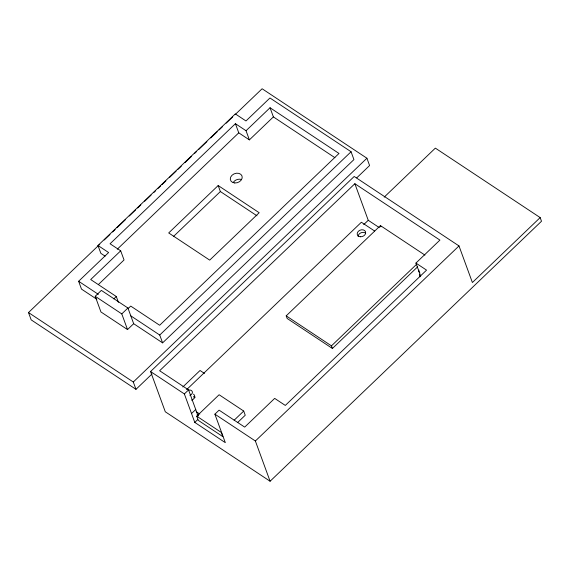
<?xml version="1.0" encoding="UTF-8"?>
<svg xmlns="http://www.w3.org/2000/svg" width="570" height="570" viewBox="0 0 570 570"><rect width="100%" height="100%" fill="white"/><g stroke="black" fill="none" stroke-linecap="round" stroke-linejoin="round"><path stroke-width="0.85" d="M105.108 256.151L100.854 253.329L97.983 245.492L235.339 113.915L245.969 120.961L269.959 97.983L351.07 151.748L353.934 159.586L162.607 342.869L133.672 323.696L127.929 308.014L101.353 290.394L95.204 296.286L100.94 311.961L127.523 329.581L133.672 323.696M152.026 373.97L135.981 389.339L31.179 319.87L28.5 312.552L99.743 244.309M104.232 239.998L110.01 234.469M112.575 232.011L115.147 229.553M117.071 227.708L125.414 219.714M129.262 216.023L135.681 209.874M137.605 208.029L140.819 204.958M144.666 201.267L151.086 195.118M153.651 192.66L155.574 190.815M158.147 188.357L160.712 185.898M161.994 184.666L165.849 180.982M169.696 177.291L176.116 171.142M178.04 169.297L181.253 166.226M185.1 162.536L191.52 156.387M194.726 153.309L196.65 151.47M198.581 149.625L206.924 141.631M210.772 137.94L217.191 131.791M219.115 129.946L222.321 126.875M226.176 123.184L232.596 117.035M235.161 114.577L262.115 88.756L366.916 158.225L369.595 165.542L356.763 177.84M246.048 130.737L270.038 107.751L273.386 116.9L249.389 139.885L246.048 130.737L235.417 123.69L110.06 243.775L120.69 250.821L124.039 259.97L98.517 284.416M96.85 299.286L81.496 289.111L78.624 281.267L108.621 252.538L97.983 245.492M117.263 249.225L238.759 132.839L235.417 123.69M120.69 250.821L90.701 279.549L116.294 296.514L118.425 302.335M218.175 185.542L168.699 232.945L209.703 260.127L259.186 212.724L218.175 185.542L220.376 191.548L256.992 215.823M173.465 236.493L220.376 191.548M113.836 298.872L116.294 296.514M127.523 329.581L121.788 313.906L127.929 308.014M128.264 308.434L130.722 306.083L159.657 325.263L338.993 153.465L270.038 107.751M162.607 342.869L159.735 335.032L351.07 151.748M135.981 389.339L133.302 382.021L366.916 158.225M540.161 217.59L541.5 221.253L270.094 481.244L165.293 411.775L150.565 371.533L354.198 176.465L459 245.934L472.387 282.52L540.161 217.59L435.359 148.122L384.209 197.127M420.689 276.094L415.922 263.076L439.912 240.091L354.861 183.711L159.629 370.735L188.563 389.916L198.096 415.972M182.813 386.994L200.042 370.486L204.48 373.428M186.59 389.695L361.38 222.243L374.661 231.049M415.922 263.076L426.552 270.123L285.306 405.434L274.676 398.387L244.687 427.115L219.094 410.151L214.89 414.169L225.314 442.655L194.783 422.42L184.367 393.934L188.563 389.916M363.745 224.601L368.249 220.291L354.861 183.711M417.653 266.817L332.417 348.469L287.152 318.466L286.197 315.851L380.418 225.592L424.935 255.104M191.534 413.535L195.731 409.509M196.743 416.171L221.345 432.48L222.877 436.663L198.274 420.354L196.743 416.171L219.108 394.746L243.711 411.055L245.243 415.238L237.583 422.57M194.783 422.42L197.783 419.541M234.128 420.24L243.711 411.055M332.417 348.469L331.462 345.855L416.706 264.188M270.094 481.244L255.374 441.002L459 245.934M273.386 116.9L334.925 157.698M238.759 132.839L249.389 139.885M368.249 220.291L379.378 227.672M286.197 315.851L331.462 345.855M78.624 281.267L98.368 294.355M130.801 315.851L159.735 335.032M95.204 296.286L121.788 313.906M150.565 371.533L184.367 393.934M214.89 414.169L255.374 441.002M196.13 411.64L199.821 414.084M197.085 414.255L198.56 415.231M28.5 312.552L133.302 382.021M380.418 225.592L380.895 226.896M233.251 182.407A6.127 4.724 -20.1 0 1 241.402 179.472M419.805 272.645A3.498 2.7 -20.1 0 1 418.9 270.102M188.969 390.058A3.498 2.7 -20.1 0 1 192.375 391.975A3.498 2.7 -20.1 0 1 189.895 395.366M193.878 397.319A3.498 2.7 -20.1 0 1 194.427 397.81M420.033 276.799A4.375 3.377 -20.1 0 1 419.584 274.241M358.131 236.486A4.375 3.377 -20.1 0 1 360.739 232.923A4.375 3.377 -20.1 0 1 365.399 233.009M193.565 396.335A4.375 3.377 -20.1 0 1 195.139 397.383M193.501 394.148A4.375 3.377 -20.1 0 1 191.634 400.204M234.74 182.97A6.127 4.724 -20.1 0 0 242.015 176.002A6.127 4.724 -20.1 0 0 231.997 175.261A6.127 4.724 -20.1 0 0 234.74 182.97M360.361 236.764A4.375 3.377 -20.1 0 0 365.555 231.791A4.375 3.377 -20.1 0 0 358.402 231.256A4.375 3.377 -20.1 0 0 360.361 236.764"/></g></svg>
